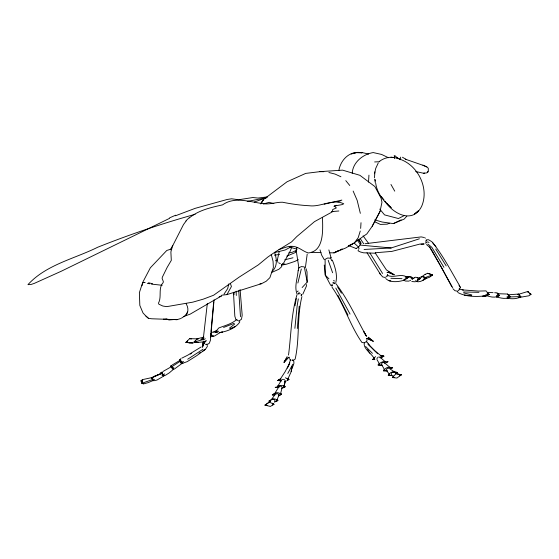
<?xml version="1.0" encoding="UTF-8"?>
<svg xmlns="http://www.w3.org/2000/svg" width="559" height="559" viewBox="0 0 559 559"><rect width="100%" height="100%" fill="white"/><g stroke="black" fill="none" stroke-linecap="round" stroke-linejoin="round"><path stroke-width="0.84" d="M292.294 366.25L290.98 372.161L287.962 378.834M394.661 156.178L394.521 158.679M361.009 222.699L360.66 228.407M142.566 284.307L142.615 282.749L145.207 282.33M152.789 378.254L152.341 380.309L153.998 380.714L156.974 380.043L163.836 376.004L163.41 375.299M306.444 284.531L306.381 286.222L302.775 294.307M141.916 381.916L140.903 380.903L142.447 379.673L141.902 383.285L142.762 383.502M368.521 182.122L368.947 175.142M301.406 295.732L301.476 294.726M400.705 159.664L400.6 157.121M278.913 387.576L278.99 386.583L279.975 386.115L281.289 386.444L282.162 387.387L280.38 394.451M278.899 395.912L278.983 394.878L278.103 393.913L276.775 393.578C273.47 395.052 272.624 399.769 269.033 401.117L270.346 401.292M297.304 328.524L299.198 306.241M210.45 337.531L210.848 333.199M211.002 331.466L213.692 302.014M207.431 346.349L205.356 349.375L196.67 355.706L187.237 361.638L183.01 363.126L180.697 362.77L180.774 360.471M203.183 339.683L207.34 303.418M294.886 328.35L297.143 305.955L298.317 298.876M307.198 254.107L305.382 267.698M203.043 342.045L202.498 347.076L205.02 341.353M214.069 299.806L210.422 340.312L209.283 343.282L207.759 344.204L206.25 344.274M296.347 251.459L296.536 249.81M298.143 270.186C297.723 277.991 294.146 286.04 296.899 293.692M335.805 282.609C337.678 274.909 335.127 267.188 332.291 260.047M274.867 401.725L275.021 400.6L274.28 399.524L273.085 399.126L272.135 399.636M298.317 270.766L298.709 267.971L301.259 266.601L304.299 266.888L307.212 282.106L302.126 287.543M152.258 377.423L151.265 378.052L161.984 373.195L152.258 377.423L152.341 380.309L153.704 380.386M203.162 342.933L202.498 347.076L204.154 341.179M374.914 171.865L374.453 177.874M298.024 294.439L298.213 293.356L299.338 292.567M295.019 305.731L296.298 298.527M425.203 238.309L425.273 237.945M288.451 355.098L288.661 354.015C291.148 334.268 291.274 313.753 296.997 294.677M384.466 369.429L383.488 370.778L385.724 370.89M374.502 173.772L375.753 168.322L378.296 162.886M329.614 252.773L333.926 252.871L345.707 247.986L352.834 243.787L366.872 233.886L372.189 226.304L380.05 211.407L381.958 202.239L381.077 198.193L374.886 186.559L359.891 175.316L342.604 170.139L319.839 171.662L305.71 173.402L287.033 181.78L263.575 199.465L260.864 203.672M352.226 173.318C352.736 162.341 362.987 154.221 373.188 152.565L381.58 154.438L388.47 157.743M296.913 247.539L296.214 250.718L298.925 268.082M289.087 357.096L284.021 362.302L287.123 356.635M228.722 283.972L227.688 288.612L224.019 294.111M425.783 242.194L426.286 239.874M277.173 260.746L279.255 251.459M360.262 231.049L358.151 237.799L354.574 242.606M297.877 283.008L301.294 269.019M301.916 296.591C296.801 316.974 299.813 338.726 295.145 359.123L293.636 360.199L292.001 360.15M142.007 285.719L143.048 281.729L150.357 267.782L166.792 250.46L171.229 249.062M283.951 386.388L285.286 381.28L283.986 386.22M389.176 374.593L389.316 374.146L386.346 370.282L386.737 369.066L387.855 368.241L389.05 368.29L394.689 372.049M508.452 296.969L507.642 298.366L507.362 297.556M417.608 279.626L417.182 280.953L416.148 281.554C420.2 282.554 423.631 280.087 426.685 277.816L422.157 276.544L419.613 277.564M291.197 371.442C290.911 368.213 296.438 362.567 292.699 359.975L293.384 360.436M360.485 243.948L360.122 245.066L391.104 247.979L419.397 238.791M384.529 369.646L381.448 364.384L381.832 363.189L382.943 362.386L384.11 362.428L389.986 367.41M376.899 359.032L377.304 357.823M182.695 362.721L180.697 362.77L181.2 361.303M338.824 170.6C340.752 159.378 350.144 150.266 362.064 152.782L356.411 152.614L351.709 153.788M290.673 360.485L290.841 360.024M358.605 249.384L359.081 248.063M164.584 375.382L162.173 375.075L162.522 374.125L162.082 372.091L160.768 372.86L161.984 373.468M187.503 312.048L185.532 315.535L181.451 318.155M291.756 247.183L290.198 251.11L283.532 263.177L282.365 263.68M387.289 275.419L387.722 274.329M374.118 358.144L372.804 359.57L374.921 359.612M290.121 360.583L288.961 365.104L289.793 362.805L285.083 371.777L280.569 378.716M204.664 339.509L205.104 338.468M366.438 341.605L367.144 339.942M163.969 375.04L162.173 375.075L162.62 373.105M180.599 358.857L179.656 359.905L180.885 361.191M143.069 383.474L141.902 383.285L142.678 380.868L142.447 379.673M427.831 172.256L428.138 171.543M278.983 394.878L276.991 400.146M379.191 364.251L379.435 363.699M375.76 253.22L363.574 252.815L360.506 252.011L358.033 250.809L358.214 250.418M287.354 368.178L288.556 365.872M460.008 288.171L459.009 290.079L457.849 290.883M367.2 338.447L366.522 339.138M372.189 226.304L380.05 211.407M287.787 373.461L292.79 364.251M221.741 295.194L226.926 294.607L231.419 286.522L230.329 283.336M170.306 249.838L172.787 245.471M281.645 379.861L278.019 385.822L276.964 386.5C279.598 384.865 282.644 385.27 285.223 386.723L283.308 387.792M274.714 393.571L278.99 386.583M196.44 339.767L196.992 338.873L197.893 338.929M286.327 358.605L284.021 362.302L287.71 357.774M239.706 322.194C235.521 328.133 227.338 331.354 220.358 332.43L222.566 332.06L219.261 332.689M393.368 375.962L392.355 377.535L396.939 378.038L401.327 374.803L396.086 373.671L392.355 377.535L394.2 377.465M204.224 343.289L204.95 342.171M356.139 248.441L358.599 247.127L359.905 245.17M332.346 284.084L331.69 285.062L331.815 285.656L332.612 285.586M185.532 315.535C188.893 312.39 188.341 307.443 186.189 303.803M374.544 359.591L372.804 359.57L374.097 357.697M364.447 342.408C362.4 348.411 371.952 353.644 374.195 358.557M389.316 373.782L388.267 375.25L392.502 375.459M387.471 370.757L383.488 370.778L384.585 369.261M496.553 296.179L496.804 296.983C501.367 298.282 506.426 299.547 510.556 296.591L508.99 295.76L507.628 294.048L507.383 294.467M507.642 298.366C512.023 298.96 517.033 299.163 520.848 296.626L518.291 294.083L517.718 294.502M427.237 241.935L425.588 243.256M375.55 356.586L372.804 359.57M186.105 221.022L183.499 224.55L172.507 246.093L170.886 251.948L171.299 260.375L167.162 267.384L162.32 277.229L162.117 278.48L163.326 281.477L163.165 282.595C157.883 288.213 161.977 296.675 158.49 303.111L158.875 304.208L162.851 306.025L166.386 306.605L168.867 306.283L192.876 302.133L203.35 299.121L213.587 295.25L239.063 277.187L258.356 264.861L267.81 257.07L274.93 252.137L291.602 241.886L296.843 236.534L314.5 221.637L332.256 211.896L332.794 211.302L332.43 209.974L333.003 209.401L336.364 207.941L334.296 206.04L341.968 204.629L343.757 203.797C332.933 198.354 320.803 207.298 309.218 205.733C300.246 205.279 291.323 203.993 282.526 202.232C276.111 202.065 269.773 204.706 263.387 203.672C249.978 202.099 234.752 196.111 222.587 204.86C210.967 207.494 198.655 210.149 189.242 217.961M379.442 363.469L378.101 364.985L380.672 365.167M203.839 337.217L201.135 339.558L203.797 339.704M196.992 338.873L189.662 338.635L185.812 342.478L193.155 342.974L188.998 343.002M272.128 271.339C277.446 266.929 276.943 259.145 274.79 253.241M406.805 216.2L404.122 219.121L393.34 223.607L382.132 222.014L374.74 219.883M383.488 370.778L385.745 368.36L387.583 367.305L392.649 367.675L390.678 368.716M205.37 341.535L206.236 340.648L204.846 341.766M429.927 276.964L432.54 274.839L427.432 273.281L425.287 274.483M203.902 337.105L197.404 338.719L193.952 342.129L197.18 342.499L202.861 341.919M217.584 332.402L215.026 332.249L218.835 327.951C225.011 325.534 231.964 323.885 236.939 319.343M281.247 381.007L277.83 380.476L280.751 378.625M210.792 333.304L211.966 332.27L213.622 332.116M216.564 332.298L215.026 332.249L217.06 330.495M172.843 368.765L173.276 369.464L169.293 372.853L165.226 375.417M274.469 402.159L277.907 400.44L276.523 399.454M518.983 297.73L520.848 296.626L519.241 295.739M181.423 362.833L181.864 363.539L174.317 369.101L171.976 368.64L173.493 368.633M297.262 291.735L298.143 291.015M272.422 404.912L273.987 404.304L269.354 402.096L265.029 405.114L270.332 406.435L273.987 404.304L272.617 403.207M417.182 280.828L420.55 278.403L417.447 277.732M195.636 340.766L193.952 342.129L198.529 342.394M279.933 395.178L281.533 394.305L280.108 393.291M229.435 328.161L234.563 324.15M187.649 341.039L185.812 342.478L187.761 342.429M425.287 274.148L421.402 277.075L422.304 276.509L423.338 276.957M239.448 320.705L241.495 319.196L242.18 315.234L240.091 289.534M394.095 155.877L394.989 155.702L396.974 157.505M203.735 339.606L201.135 339.558L203.05 338.174M519.234 297.283L518.906 297.521L528.849 295.802L531.05 294.3L527.773 291.498L518.452 294.341M275.035 393.229L272.31 394.836L274.637 395.031M267.027 405.429L265.029 405.114L269.354 402.096M379.435 161.376C384.571 157.526 391.23 156.059 397.358 158.414M275.943 401.586L277.907 400.44L275.182 399L273.099 398.881L269.033 401.117L270.381 401.236M406.302 276.782L408.545 277.25L404.891 279.786L403.626 280.066M430.891 275.964L432.54 274.839L427.432 273.281M202.54 351.29L205.356 349.375M424.875 279.046L426.685 277.816L423.722 276.998M180.843 359.102L179.656 359.905L180.788 360.66M496.713 296.92L499.501 295.466L497.133 292.825L494.673 292.734M418.384 279.821L420.55 278.403L418.635 278.284M179.97 361.442L171.913 366.697L172.116 367.57L171.333 365.579L170.537 366.243L171.585 366.921M187.712 359.227L203.092 349.186M280.478 380.525L277.83 380.476L279.738 379.226M406.093 278.829L408.545 277.25L405.31 276.586M399.678 375.837L401.327 374.803L396.086 373.671M381.007 357.907L383.851 356.139L381.601 355.713M412.158 279.144L414.261 277.844L412.06 279.193M201.212 346.922L187.845 355.126L181.724 358.193M172.158 365.034L179.502 360.625M162.948 371.49L171.389 366.711M395.465 373.412L397.128 372.42L394.116 371.777M170.537 366.243L171.417 365.726M142.091 380.211L140.903 380.903L142.112 381.951M409.586 280.856L410.62 280.255M404.702 279.633L403.633 280.241L405.534 281.051L408.902 281.121M190.2 354.106L191.66 353.281M199.025 353.26L200.429 352.47M172.948 368.06L173.898 367.536M377.828 357.348L378.443 357.005M386.003 362.763L388.058 361.624L385.955 362.658M141.902 383.285L152.642 379.526L153.089 380.77L152.768 380.064M291.798 246.428L285.146 250.006L274.497 252.619M395.416 373.342L397.128 372.42L392.355 371.938L390.427 372.846L388.267 375.25L390.818 375.508M496.804 296.983L497.258 296.745M226.926 294.607L261.612 283.644L266.238 281.212L269.878 277.676L273.386 267.488L273.037 261.186L271.262 254.464M497.021 293.685L507.628 294.048M365.125 342.318L366.061 341.828M180.697 362.77L183.457 361.394M298.331 259.635L294.907 261.388L286.578 264.169L281.638 265.141M152.341 380.309L154.494 379.295M164.598 373.894L162.173 375.075M404.625 215.404L398.427 218.541L384.543 214.887L379.75 209.101M429.487 277.243L423.666 279.409M487.42 295.522L486.959 295.753C491.088 297.234 495.735 298.052 499.501 295.466L497.978 294.481M161.991 372.259L160.768 372.86L162.124 373.426M338.006 201.925L341.842 200.073L324.206 204.182M338.461 250.691L333.926 252.871L338.537 250.67M339.977 249.964L342.248 248.874M348.299 245.967L352.834 243.787L348.523 245.89M295.753 250.614L292.231 252.298L288.856 252.857M393.34 223.607L401.173 219.869M487.951 294.991L489.195 294.404L486.903 292.126M287.536 380.169L288.905 379.533L287.165 378.261M287.158 380.344L288.905 379.533L285.418 377.779M487.546 295.166L489.195 294.404L487.238 293.23M213.608 331.906L215.746 330.928M230.182 328.755L235.549 326.302M390.636 368.598L392.649 367.675L389.469 367.235M333.94 206.334L336.252 205.279M169.496 218.387L61.294 271.22L34.253 283.406L31.011 284.482L27.95 284.65C46.09 264.707 74.333 258.859 97.671 247.26C129.541 234.535 162.103 223.537 195.154 214.3M381.566 357.166L383.851 356.139L380.448 356.034M263.45 203.965L269.165 202.316L273.889 203.644M153.04 380.553L148.212 382.622L143.223 383.984M425.371 277.53L432.54 274.839M364.189 342.779L361.98 342.527C349.976 325.408 344.155 304.389 332.046 287.242M175.47 215.781L195.259 208.318L227.213 199.465L231.559 198.794L238.595 199.745L252.864 197.53L258.041 198.054L267.412 196.901M275.573 260.794L277.18 260.124M286.823 256.106L295.662 252.416L295.536 251.375M279.731 379.554L280.835 379.1M386.017 276.775L386.528 276.565M219.142 296.857L221.546 295.893L190.165 314.144L183.597 316.492M389.323 223.293L387.184 224.152L380.427 224.425L375.012 221.944M153.229 376.71L161.984 373.195M281.596 388.414L285.223 386.723L283.546 385.801M274.658 394.899L272.31 394.836L276.691 392.6L278.738 392.893L281.533 394.305L278.354 395.702M223.593 327.441L234.193 323.333M508.732 295.753L510.556 296.591L506.964 298.164M529.974 294.691L531.05 294.3L529.24 293.398M284.517 381.622L286.362 380.945M271.471 272.547L278.941 269.235L281.757 266.594L281.617 264.798M144.173 282.372L142.615 282.749L139.38 292.637L139.82 305.41L142.985 312.914L145.955 316.114L148.561 318.392L151.817 318.784L177.028 319.671L180.781 318.525M404.262 280.122C399.147 281.869 390.329 282.938 386.031 278.815M277.83 380.476L279.193 380.001M414.624 277.564L415.756 277.18L417.915 278.005M300.966 295.229L301.615 295.012L301.378 294.446M457.346 291.637L457.751 291.512M422.772 280.178L423.883 279.842M202.847 339.634L195.776 341.626M215.026 332.249L218.737 331.201M420.55 278.403L417.454 279.241M265.029 405.114L266.629 404.639M423.953 278.578L426.685 277.816M269.033 401.117L270.598 400.656M282.316 379.442L283.581 379.358M272.31 394.836L273.512 394.493M210.429 335.19L211.77 334.806M266.978 197.502L254.296 202.023M278.962 249.489C283.56 248.245 288.018 245.764 292.951 246.365C298.744 246.778 302.915 251.368 308.247 252.954C324.458 251.382 322.795 229.302 322.466 217.437M405.058 278.158L408.545 277.25M426.175 240.23L427.069 240.007M351.136 153.935L356.411 152.614L362.763 152.698L368.633 154.088M284.783 259.788L293.007 257.776M201.135 339.558L203.357 339.02M143.174 379.484L151.824 377.598L152.642 379.526M281.533 264.624L284.873 263.911M298.352 293.608L300.33 293.803M411.186 278.564L412.367 278.319M247.19 201.443L266.405 197.732M407.462 277.033L409.495 276.628L412.346 277.53L411.144 277.019L405.729 276.971M333.409 283.273L334.247 283.12M274.504 255.225L279.57 254.394M423.408 173.241L424.567 173.073M259.9 283.867L261.612 283.644M365.013 243.731L421.186 236.904L424.414 237.547M288.828 357.571L289.401 357.767M486.561 295.844L482.305 296.312L486.512 295.753C477.176 296.843 466.29 297.136 457.821 292.497M390.874 367.871L392.649 367.675M395.569 372.58L397.128 372.42M399.734 374.956L401.327 374.803M174.59 319.489L169.056 319.972L165.967 318.923M519.304 296.605L509.319 296.948M331.354 211.623L338.859 210.988M375.466 252.752L391.88 251.396L419.879 244.073L424.043 243.801M508.026 294.81L518.291 294.083M459.03 288.989L463.495 290.079M319.839 171.662L323.766 171.704M238.986 321.299L239.79 321.25M364.084 249.461L391.104 247.979M381.79 356.244L383.851 356.139M374.635 161.942L379.75 161.719M507.055 296.717L510.556 296.591M485.806 294.39L489.195 294.404M421.053 244.262L423.974 244.171M382.035 365.076L378.101 364.985C380.099 362.63 382.873 361.065 386.066 361.554L384.774 361.345L379.889 357.068M496.469 295.432L497.81 295.425M427.544 239.755L428.599 239.755L431.89 241.747L435.88 246.645M389.134 280.835L390.804 280.842M219.156 332.507L220.211 332.514L214.432 336.085L210.862 335.791M182.304 363.112L183.01 363.126M311.517 252.347L320.999 252.57M212.644 336.106L213.671 336.127M463.767 291.973L478.944 292.336M390.895 278.291L401.977 278.668M415.246 281.799L411.794 281.533M163.417 319.119L167.672 319.294M171.927 319.469L177.028 319.671M189.662 338.635L191.346 339.061M487.406 292.343L493.059 292.65M277.627 387.443L275.189 387.303L277.599 387.562M462.23 289.883L478.42 291.085L485.764 290.897L486.756 291.386M393.564 372.259L392.418 372.168L391.44 372.993L391.202 374.264L391.845 375.229M162.194 285.279L151.272 284.084M464.326 295.061L471.523 295.683M197.404 338.719L198.641 338.831M385.151 361.813L386.22 361.918M148.498 282.756L152.572 283.755M388.107 272.492L386.996 272.324L387.813 272.512M384.543 277.334L382.677 276.929L379.47 273.204M210.918 335.903L212.581 336.211M391.027 157.184L393.166 157.603M147.262 283.294L149.672 283.769M328.902 172.521L335.1 174.087L340.927 176.763M388.973 272.652L394.144 274.776L386.437 269.934L375.201 252.947M332.864 282.547L334.261 282.84L334.953 283.748M456.906 291.106L454.963 290.694L452.979 288.765M417.671 171.948L423.715 173.29L426.915 172.843L428.327 170.9L428.271 168.217L426.936 167.043L423.002 165.31L405.352 159.189M463.558 292.867L471.81 294.935M289.576 247.099L297.143 249.216M333.437 280.646L334.562 280.967M238.413 320.768L235.884 319.538L234.836 316.233L233.515 293.286M380.351 355.559L381.692 356.027M415.693 171.501L417.454 172.151M427.852 241.984L429.032 242.438M288.905 379.533L287.508 378.639M348.564 245.555L356.439 248.629M415.316 280.772L416.036 281.058M385.053 277.683L385.794 277.991M387.401 275.217L389.12 275.985C394.808 277.495 401.264 273.624 406.47 276.852M422.904 165.115L426.831 166.862M278.773 262.912L280.325 263.603M389.197 272.492L394.144 274.776L389.707 272.261M405.883 159.273L402.452 157.233M401.453 159.776C418.754 166.596 429.228 189.166 421.605 206.397C412.842 224.103 393.012 213.999 385.046 201.198M281.533 394.305L280.485 393.361M400.405 159.42L397.044 157.687M400.642 159.713L396.506 157.603M368.06 338.509L373.286 341.283L368.297 337.21M388.659 271.974L390.468 272.967M145.955 316.114L148.561 318.392M369.841 338.719L373.286 341.283L366.536 338.405M368.143 337.377L369.275 338.272M380.714 355.545L374.74 350.675L367.948 343.974L377.653 353.791M427.852 244.038L431.834 247.316L443.93 267.328M366.243 341.731L366.662 342.08M205.6 344.204L206.292 344.805M426.489 244.528L430.185 247.756L432.142 250.725L452.734 287.843M354.154 243.074L358.599 247.127M367.053 341.996L369.744 345.755M289.359 358.696L290.694 359.961M386.674 203.217L391.209 207.759C383.795 201.471 377.018 193.225 375.704 183.24M365.621 346.475L372.427 353.344M328.937 278.85L325.275 275.14L324.241 265.029M163.836 376.004L163.025 374.907M284.252 379.596L285.139 380.546M335.847 283.602C348.026 299.344 356.209 317.994 365.914 335.365L366.487 336.287M345.783 180.627L349.752 185.483M207.151 344.966L207.515 345.413M432.645 242.648C443.224 255.847 451.008 271.024 459.526 285.579M381.259 196.488L383.963 199.849M330.711 285.39L325.275 275.14L325.093 259.383L327.714 257.978L330.69 258.258L331.732 260.767M363.091 235.856L368.591 243.382M324.276 259.697L321.67 255.17L320.007 249.845M459.121 285.663L460.525 287.606L459.191 285.272M277.446 261.5L277.935 262.192M180.229 361.331L181.011 362.47M172.431 368.395L171.222 366.571M357.208 239.937L360.338 244.521M360.31 238.742L363.678 243.752M283.825 385.976L284.126 386.416M379.659 357.04L380.232 357.907M358.647 239.874L360.981 243.472M384.11 362.428L384.662 363.294M386.346 370.282L386.919 371.183M381.448 364.384L382 365.265M162.257 373.754L161.824 373.049M358.766 239.448L361.051 243.13M366.997 252.696L380.253 274.05M435.74 249.048L446.194 265.923M369.939 253.052L382.58 273.491M337.608 286.97L341.451 293.168M335.791 288.074L350.046 314.06M367.598 349.543L369.799 353.197M429.48 246.896L441.009 266.622L451.812 286.774M377.073 359.758L379.491 363.965M163.633 374.998L163.892 375.452M390.965 184.463L394.745 191.15M366.299 336.022L363.825 331.606L365.914 335.365M337.818 295.222L348.005 315.115M353.141 191.059L357.159 200.332L360.338 213.335M518.78 294.104L519.332 296.186M386.968 275.657L387.261 276.405M331.648 285.369L332.004 286.285M152.265 378.834L151.824 377.598M203.511 341.228L203.728 341.877M328.867 249.922L331.082 257.853L330.977 257.392M328.21 260.305L332.612 272.757M508.243 294.789L508.515 295.585M497.475 293.447L497.727 294.244M306.053 268.662L307.017 271.828L307.212 282.106M374.67 179.418L375.306 182.618M180.704 360.925L180.809 361.575M375.194 179.551L375.403 181.025M238.742 290.778L240.482 316.68M236.15 291.162L236.289 295.494M234.011 292.245L234.06 294.747M169.545 217.884A81.3 17.441 -25.7 0 1 175.666 215.215M185.93 220.945A81.3 48.34 12.2 0 1 189.033 217.856M263.575 199.465L260.794 203.804L263.575 199.465M527.773 291.498L527.514 291.77L528.416 292.336L527.773 291.498M418.23 210.988L414.729 213.859L418.23 210.988"/></g></svg>
